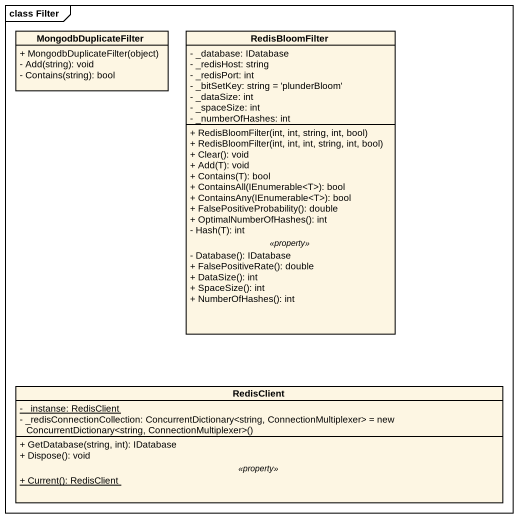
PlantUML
@startuml
mainframe class Filter
hide circle
hide empty members
skinparam classAttributeIconSize 0
class MongodbDuplicateFilter {
  + MongodbDuplicateFilter(object)
  - Add(string): void
  - Contains(string): bool
}
class RedisBloomFilter {
  - _database: IDatabase
  - _redisHost: string
  - _redisPort: int
  - _bitSetKey: string = 'plunderBloom'
  - _dataSize: int
  - _spaceSize: int
  - _numberOfHashes: int
  --
  + RedisBloomFilter(int, int, string, int, bool)
  + RedisBloomFilter(int, int, int, string, int, bool)
  + Clear(): void
  + Add(T): void
  + Contains(T): bool
  + ContainsAll(IEnumerable<T>): bool
  + ContainsAny(IEnumerable<T>): bool
  + FalsePositiveProbability(): double
  + OptimalNumberOfHashes(): int
  - Hash(T): int
  .. <<property>> ..
  - Database(): IDatabase
  + FalsePositiveRate(): double
  + DataSize(): int
  + SpaceSize(): int
  + NumberOfHashes(): int
}
class RedisClient {
  {static} - _instanse: RedisClient
  {field} - _redisConnectionCollection: ConcurrentDictionary<string, ConnectionMultiplexer> = new ConcurrentDictionary<string, ConnectionMultiplexer>()
  --
  + GetDatabase(string, int): IDatabase
  + Dispose(): void
  .. <<property>> ..
  {static} + Current(): RedisClient
}
@enduml
